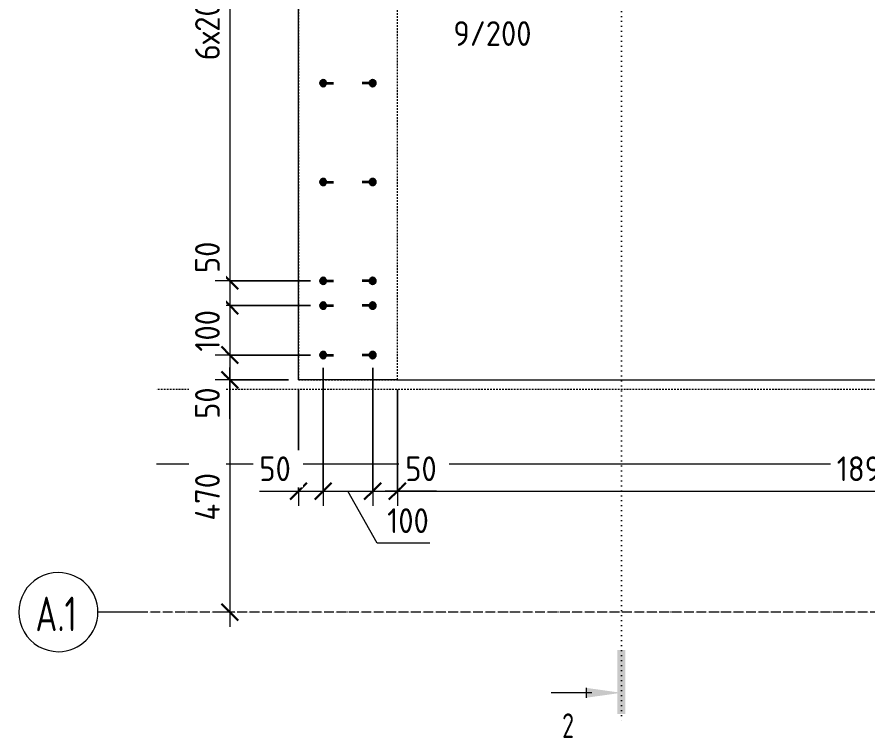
# Model space of a CAD drawing. Header units: millimetres. Extents: x 38156 to 72532, y -3741 to 33881.
# Drawn here: x 65326 to 67045, y 30890 to 32349 of the extents above; entities that cross this region are included whole.
import ezdxf

# ---------------------------------------------------------------- set-up
doc = ezdxf.new("R2010")
doc.units = ezdxf.units.MM
for name, pattern in [('01 Штриховая _4 мм_', [6, 3.5, -2.5]), ('02 Штрихпунктирная _20 мм_', [25, 20, -2.5, 0, -2.5]), ('04 Пунктир 10мм', [10, 0, -10])]:
    doc.linetypes.add(name, pattern=pattern)
for name, color, linetype, lineweight in [('AA_Dim', 7, 'Continuous', 9), ('AA_Dim-20', 7, 'Continuous', 9), ('AA_Linii', 7, 'Continuous', 9), ('AA_Razrez', 7, 'Continuous', 9), ('AA_Vinoska', 7, 'Continuous', 9), ('AF_Stena_Опалубка', 253, 'Continuous', 20), ('KR_Armatura', 7, 'Continuous', 20), ('KR_Armatura_Tonkie', 7, 'Continuous', 20), ('KR_Fundament', 7, 'Continuous', 20), ('Оси', 7, 'Continuous', 9)]:
    doc.layers.add(name, color=color, linetype=linetype, lineweight=lineweight)
doc.styles.add('ISOCPEUR', font='isocpeur.ttf', dxfattribs={"width": 0.7, "height": 70})
doc.styles.add('ISOCPEUR_1', font='isocpeur.ttf', dxfattribs={"width": 0.7, "height": 50})
doc.styles.add('ISOCPEUR_2', font='isocpeur.ttf', dxfattribs={"width": 0.9, "height": 50})
doc.dimstyles.new('01_Точн_3_знака__непрозр_', dxfattribs={"dimscale": 304.8, "dimtxt": 49.799059, "dimasz": 0.111549, "dimexe": 0.098425, "dimexo": 0.065617, "dimgap": 0.016404, "dimtad": 1, "dimdec": 3, "dimrnd": 0.001, "dimdsep": 46, "dimtxsty": 'ISOCPEUR_2', "dimblk1": 'OBLIQUE', "dimblk2": 'OBLIQUE', "dimsah": 1, "dimcen": 0.09, "dimdle": 0.098425, "dimazin": 0, "dimtfac": 1, "dimtdec": 4, "dimtix": 1, "dimtmove": 1, "dimatfit": 3, "dimfxl": 1, "dimtvp": 1, "dimtfill": 1, "dimtolj": 1, "dimtzin": 0, "dimlwd": 18, "dimlwe": 18, "dimarcsym": 2})
doc.dimstyles.new('01_Точн_3_знака__непрозр__1', dxfattribs={"dimscale": 304.8, "dimtxt": 49.799059, "dimasz": 0.111549, "dimexe": 0.098425, "dimexo": 0.065617, "dimgap": 0.016404, "dimtad": 1, "dimdec": 3, "dimrnd": 0.001, "dimdsep": 46, "dimtxsty": 'ISOCPEUR_2', "dimblk1": 'OBLIQUE', "dimblk2": 'OBLIQUE', "dimsah": 1, "dimcen": 0.09, "dimdle": 0.098425, "dimazin": 0, "dimtfac": 1, "dimtdec": 4, "dimtix": 1, "dimtmove": 0, "dimatfit": 3, "dimfxl": 1, "dimtvp": 1, "dimtfill": 1, "dimtolj": 1, "dimtzin": 0, "dimlwd": 18, "dimlwe": 18, "dimarcsym": 2})

# ---------------------------------------------------------------- blocks, each defined once
blk = doc.blocks.new('351_Ряд стержней П переменный шаг _НесАрм_РабПлоск_ - Тип 1-3777036-ФП_Вып')
at = {"layer": 'KR_Armatura_Tonkie', "lineweight": 35}
for points in [[(-6, 669), (-4.4, 669.2), (-3, 669.8), (-1.3, 671.4), (-0.8, 672), (-0.2, 673.4), (0, 675), (-0.2, 676.6), (-1.3, 678.6), (-1.8, 679.2), (-3, 680.2), (-4.4, 680.8), (-6, 681), (-7.6, 680.8), (-9, 680.2), (-10.2, 679.2), (-11.2, 678), (-11.8, 676.6), (-12, 675), (-11.8, 673.4), (-11.2, 672), (-10.2, 670.8), (-9, 669.8), (-7.6, 669.2)], [(94, 669), (95.6, 669.2), (97, 669.8), (98.2, 670.8), (99.2, 672), (99.8, 673.4), (100, 675), (99.8, 676.6), (99.2, 678), (98.2, 679.2), (97, 680.2), (95.6, 680.8), (94, 681), (92.4, 680.8), (91, 680.2), (89.8, 679.2), (88.8, 678), (88.1, 676), (88, 675), (88.2, 673.4), (88.8, 672), (89.8, 670.8), (91, 669.8), (92.4, 669.2)], [(-6, 469), (-4.4, 469.2), (-3, 469.8), (-1.3, 471.4), (-0.8, 472), (-0.2, 473.4), (0, 475), (-0.2, 476.6), (-1.3, 478.6), (-1.8, 479.2), (-3, 480.2), (-4.4, 480.8), (-6, 481), (-7.6, 480.8), (-9, 480.2), (-10.2, 479.2), (-11.2, 478), (-11.8, 476.6), (-12, 475), (-11.8, 473.4), (-11.2, 472), (-10.2, 470.8), (-9, 469.8), (-7.6, 469.2)], [(94, 469), (95.6, 469.2), (97, 469.8), (98.2, 470.8), (99.2, 472), (99.8, 473.4), (100, 475), (99.8, 476.6), (99.2, 478), (98.2, 479.2), (97, 480.2), (95.6, 480.8), (94, 481), (92.4, 480.8), (90.9, 480.1), (89.8, 479.2), (88.8, 478), (88.2, 476.6), (88, 475), (88.2, 473.4), (89.1, 471.7), (89.8, 470.8), (91, 469.8), (92.4, 469.2)], [(-6, 269), (-4.4, 269.2), (-3, 269.8), (-1.3, 271.4), (-0.8, 272), (-0.2, 273.4), (0, 275), (-0.2, 276.6), (-1.3, 278.6), (-1.8, 279.2), (-3, 280.2), (-4.4, 280.8), (-6, 281), (-7.6, 280.8), (-9, 280.2), (-10.2, 279.2), (-11.4, 277.4), (-11.8, 276.6), (-12, 275), (-11.8, 273.4), (-11.2, 272), (-10.2, 270.8), (-9, 269.8), (-7.6, 269.2)], [(94, 269), (95.6, 269.2), (97, 269.8), (98.2, 270.8), (99.2, 272), (99.8, 273.4), (100, 275), (99.8, 276.6), (99.2, 278), (98.2, 279.2), (97, 280.2), (95.6, 280.8), (94, 281), (92.4, 280.8), (91, 280.2), (89.8, 279.2), (88.6, 277.4), (88.2, 276.6), (88, 275), (88.2, 273.4), (88.8, 272), (89.8, 270.8), (91, 269.8), (92.4, 269.2)], [(-6, 69), (-4.4, 69.2), (-3, 69.8), (-1.3, 71.4), (-0.8, 72), (-0.2, 73.4), (0, 75), (-0.2, 76.6), (-1.3, 78.6), (-1.8, 79.2), (-3, 80.2), (-4.4, 80.8), (-6, 81), (-7.6, 80.8), (-9, 80.2), (-10.2, 79.2), (-11.2, 78), (-11.8, 76.6), (-12, 75), (-11.8, 73.4), (-11.2, 72), (-10.2, 70.8), (-9, 69.8), (-7.6, 69.2)], [(94, 69), (95.6, 69.2), (97, 69.8), (98.2, 70.8), (99.2, 72), (99.8, 73.4), (100, 75), (99.8, 76.6), (99.2, 78), (98.2, 79.2), (97, 80.2), (95.6, 80.8), (94, 81), (92.4, 80.8), (90.9, 80.1), (89.8, 79.2), (88.8, 78), (88.2, 76.6), (88, 75), (88.2, 73.4), (88.8, 72), (89.8, 70.8), (91, 69.8), (92.4, 69.2)], [(-6, -131), (-4.4, -130.8), (-3, -130.2), (-1.3, -128.6), (-0.8, -128), (-0.2, -126.6), (0, -125), (-0.2, -123.4), (-1.3, -121.4), (-1.8, -120.8), (-3, -119.8), (-4.4, -119.2), (-6, -119), (-7.6, -119.2), (-9, -119.8), (-10.2, -120.8), (-11.2, -122), (-11.8, -123.4), (-12, -125), (-11.8, -126.6), (-11.2, -128), (-10.2, -129.2), (-9, -130.2), (-7.6, -130.8)], [(94, -131), (95.6, -130.8), (97, -130.2), (98.2, -129.2), (99.2, -128), (99.8, -126.6), (100, -125), (99.8, -123.4), (99.2, -122), (98.2, -120.8), (97, -119.8), (95.6, -119.2), (94, -119), (92.4, -119.2), (91, -119.8), (89.4, -121.2), (88.8, -122), (88.2, -123.4), (88, -125), (88.2, -126.6), (88.8, -128), (89.8, -129.2), (91, -130.2), (92.4, -130.8)], [(-6, -331), (-4.4, -330.8), (-2.8, -330), (-1.3, -328.6), (-0.8, -328), (-0.2, -326.6), (0, -325), (-0.2, -323.4), (-1.3, -321.4), (-1.8, -320.8), (-3, -319.8), (-4.4, -319.2), (-6.8, -319.1), (-7.6, -319.2), (-9, -319.8), (-10.2, -320.8), (-11.2, -322), (-11.8, -323.4), (-12, -325), (-11.8, -326.6), (-11.2, -328), (-10.2, -329.2), (-8.2, -330.5), (-7.6, -330.8)], [(94, -331), (95.6, -330.8), (97.2, -330), (98.2, -329.2), (99.2, -328), (99.8, -326.6), (100, -325), (99.8, -323.4), (99.2, -322), (98.2, -320.8), (97, -319.8), (95.6, -319.2), (94, -319), (92.4, -319.2), (90.9, -319.9), (89.8, -320.8), (88.8, -322), (88.2, -323.4), (88, -325), (88.2, -326.6), (88.8, -328), (89.8, -329.2), (91, -330.2), (92.4, -330.8)], [(-6, -531), (-4.4, -530.8), (-3, -530.2), (-1.3, -528.6), (-0.8, -528), (-0.2, -526.6), (0, -525), (-0.2, -523.4), (-1.3, -521.4), (-1.8, -520.8), (-3, -519.8), (-4.4, -519.2), (-6, -519), (-7.6, -519.2), (-9, -519.8), (-10.2, -520.8), (-11.2, -522), (-11.8, -523.4), (-12, -525), (-11.8, -526.6), (-11.2, -528), (-10.2, -529.2), (-9, -530.2), (-7.6, -530.8)], [(94, -531), (95.6, -530.8), (97, -530.2), (98.2, -529.2), (99.2, -528), (99.8, -526.6), (100, -525), (99.8, -523.4), (99.2, -522), (98.2, -520.8), (97, -519.8), (95.6, -519.2), (94, -519), (92.4, -519.2), (90.9, -519.9), (89.8, -520.8), (88.8, -522), (88.2, -523.4), (88, -525), (88.2, -526.6), (88.8, -528), (89.8, -529.2), (91, -530.2), (92.4, -530.8)], [(-6, -581), (-4.4, -580.8), (-3, -580.2), (-1.3, -578.6), (-0.8, -578), (-0.2, -576.6), (0, -575), (-0.2, -573.4), (-1.3, -571.4), (-1.8, -570.8), (-3, -569.8), (-4.4, -569.2), (-6, -569), (-7.6, -569.2), (-9, -569.8), (-10.2, -570.8), (-11.2, -572), (-11.8, -573.4), (-12, -575), (-11.8, -576.6), (-11.2, -578), (-10.2, -579.2), (-9, -580.2), (-7.6, -580.8)], [(94, -581), (95.6, -580.8), (97, -580.2), (98.2, -579.2), (99.2, -578), (99.8, -576.6), (100, -575), (99.8, -573.4), (99.2, -572), (98.2, -570.8), (97, -569.8), (95.6, -569.2), (94, -569), (92.4, -569.2), (90.9, -569.9), (89.8, -570.8), (88.8, -572), (88.2, -573.4), (88, -575), (88.3, -576.8), (88.8, -578), (89.8, -579.2), (91, -580.2), (92.4, -580.8)], [(-6, -681), (-4.4, -680.8), (-3, -680.2), (-1.3, -678.6), (-0.8, -678), (-0.2, -676.6), (0, -675), (-0.2, -673.4), (-1, -671.7), (-1.8, -670.8), (-3, -669.8), (-4.4, -669.2), (-6, -669), (-7.6, -669.2), (-9, -669.8), (-10.2, -670.8), (-11.2, -672), (-11.8, -673.4), (-12, -675), (-11.8, -676.6), (-11.2, -678), (-10.2, -679.2), (-9, -680.2), (-7.6, -680.8)], [(94, -681), (95.6, -680.8), (97, -680.2), (98.2, -679.2), (99.2, -678), (99.8, -676.6), (100, -675), (99.8, -673.4), (99, -671.7), (98.2, -670.8), (97, -669.8), (95.6, -669.2), (94, -669), (92.4, -669.2), (91, -669.8), (89.8, -670.8), (88.8, -672), (88.2, -673.4), (88, -675), (88.2, -676.6), (88.8, -678), (89.8, -679.2), (91, -680.2), (92.4, -680.8)]]:
    blk.add_hatch(color=256, dxfattribs=at).paths.add_polyline_path(points)
at = {"layer": 'KR_Armatura'}
for centre in [(-6, 675), (94, 675), (-6, 475), (94, 475), (-6, 275), (94, 275), (-6, 75), (94, 75), (-6, -125), (94, -125), (-6, -325), (94, -325), (-6, -525), (94, -525), (-6, -575), (94, -575), (-6, -675), (94, -675)]:
    blk.add_circle(centre, 6, dxfattribs=at)
at = {"layer": 'KR_Armatura_Tonkie', "lineweight": 35}
for p, q in [((0, 675), (15, 675)), ((88, 675), (73, 675)), ((0, 475), (15, 475)), ((88, 475), (73, 475)), ((0, 275), (15, 275)), ((88, 275), (73, 275)), ((0, 75), (15, 75)), ((88, 75), (73, 75)), ((0, -125), (15, -125)), ((88, -125), (73, -125)), ((0, -325), (15, -325)), ((88, -325), (73, -325)), ((0, -525), (15, -525)), ((88, -525), (73, -525)), ((0, -575), (15, -575)), ((88, -575), (73, -575)), ((0, -675), (15, -675)), ((88, -675), (73, -675))]:
    blk.add_line(p, q, dxfattribs=at)
for centre, start, end in [((-6, 675), 360, 180), ((-6, 675), 180, 0), ((94, 675), 360, 180), ((94, 675), 180, 360), ((-6, 475), 360, 180), ((-6, 475), 180, 0), ((94, 475), 360, 180), ((94, 475), 180, 360), ((-6, 275), 360, 180), ((94, 275), 360, 180), ((-6, 275), 180, 360), ((94, 275), 180, 360), ((-6, 75), 360, 180), ((-6, 75), 180, 360), ((94, 75), 360, 180), ((94, 75), 180, 360), ((-6, -125), 360, 180), ((94, -125), 360, 180), ((-6, -125), 180, 360), ((94, -125), 180, 360), ((-6, -325), 360, 180), ((-6, -325), 180, 0), ((94, -325), 360, 180), ((94, -325), 180, 360), ((-6, -525), 360, 180), ((-6, -525), 180, 0), ((94, -525), 360, 180), ((94, -525), 180, 360), ((-6, -575), 360, 180), ((-6, -575), 180, 0), ((94, -575), 360, 180), ((94, -575), 180, 360), ((-6, -675), 360, 180), ((94, -675), 360, 180), ((-6, -675), 180, 0), ((94, -675), 180, 360)]:
    blk.add_arc(centre, 6, start, end, dxfattribs=at)
blk = doc.blocks.new('Ось сетки - d_4мм-2765513-ФП_Вып')
at = {"layer": 'Оси'}
for start, end in [(360, 180), (360, 180), (180, 360), (180, 360)]:
    blk.add_arc((0, 0), 4, start, end, dxfattribs=at)
blk = doc.blocks.new('Разрез - Номер узла_ сзади-394133-ФП_Вып')
at = {"layer": 'AA_Razrez'}
for points in [[(7.329, 0.404), (7.329, -0.394), (0.873, -0.394), (0.873, 0.404)], [(3.497, -3.533), (2.503, -3.533), (3, 0)]]:
    blk.add_hatch(color=256, dxfattribs=at).paths.add_polyline_path(points)
for p, q in [((3, -3), (3, -7.096)), ((2.503, -3.533), (3.497, -3.533))]:
    blk.add_line(p, q, dxfattribs=at)
blk = doc.blocks.new('DIMBLOCK62-ФП_Вып')
at = {"layer": 'AA_Dim-20', "lineweight": 18}
for p, q in [((65945, 31639), (65945, 31359.7)), ((65945, 31389.7), (65945, 31639)), ((65895, 31595), (65895, 31359.7)), ((65895, 31389.7), (65895, 31595)), ((65815.8, 31389.7), (65899, 31389.7)), ((65865, 31389.7), (65945, 31389.7)), ((65899, 31389.7), (65920, 31389.7))]:
    blk.add_line(p, q, dxfattribs=at)
at = {"layer": 'AA_Dim-20', "lineweight": 30}
for p, q in [((65895, 31389.7), (65912, 31406.7)), ((65945, 31389.7), (65962, 31406.7)), ((65895, 31389.7), (65878, 31372.7)), ((65945, 31389.7), (65928, 31372.7))]:
    blk.add_line(p, q, dxfattribs=at)
at = {"layer": 'AA_Dim-20', "color": 0, "lineweight": 18, "insert": (65815.8, 31460), "char_height": 50, "width": 75.848, "attachment_point": 1, "line_spacing_factor": 1.149209, "style": 'ISOCPEUR_2', "bg_fill": 3, "box_fill_scale": 1.25, "bg_fill_color": 256, "bg_fill_true_color": 13158600, "bg_fill_transparency": 0}
blk.add_mtext('50', dxfattribs=at)
blk = doc.blocks.new('_Oblique')
at = {"color": 0, "linetype": 'ByBlock', "lineweight": -2}
blk.add_line((-0.5, -0.5), (0.5, 0.5), dxfattribs=at)
blk = doc.blocks.new('DIMBLOCK63-ФП_Вып')
at = {"layer": 'AA_Dim-20', "lineweight": 18}
for p, q in [((65945, 31639), (65945, 31359.7)), ((65945, 31389.7), (65945, 31639)), ((66045, 31639), (66045, 31359.7)), ((66045, 31389.7), (66045, 31639)), ((65945, 31389.7), (66045, 31389.7)), ((66054.3, 31284.7), (65995, 31389.7)), ((66160.5, 31284.7), (66054.3, 31284.7))]:
    blk.add_line(p, q, dxfattribs=at)
at = {"layer": 'AA_Dim-20', "lineweight": 30}
for p, q in [((65945, 31389.7), (65962, 31406.7)), ((66045, 31389.7), (66062, 31406.7)), ((65945, 31389.7), (65928, 31372.7)), ((66045, 31389.7), (66028, 31372.7))]:
    blk.add_line(p, q, dxfattribs=at)
at = {"layer": 'AA_Dim-20', "color": 0, "lineweight": 18, "insert": (66074.3, 31355), "char_height": 50, "width": 103.429, "attachment_point": 1, "line_spacing_factor": 1.149209, "style": 'ISOCPEUR_2', "bg_fill": 3, "box_fill_scale": 1.25, "bg_fill_color": 256, "bg_fill_true_color": 13158600, "bg_fill_transparency": 0}
blk.add_mtext('100', dxfattribs=at)
blk = doc.blocks.new('DIMBLOCK64-ФП_Вып')
at = {"layer": 'AA_Dim-20', "lineweight": 18}
for p, q in [((66045, 31639), (66045, 31359.7)), ((66045, 31389.7), (66045, 31639)), ((66095, 31595), (66095, 31359.7)), ((66095, 31389.7), (66095, 31595)), ((66045, 31389.7), (66095, 31389.7)), ((66090.9, 31389.7), (66070, 31389.7)), ((66174.1, 31389.7), (66090.9, 31389.7))]:
    blk.add_line(p, q, dxfattribs=at)
at = {"layer": 'AA_Dim-20', "lineweight": 30}
for p, q in [((66045, 31389.7), (66062, 31406.7)), ((66095, 31389.7), (66112, 31406.7)), ((66045, 31389.7), (66028, 31372.7)), ((66095, 31389.7), (66078, 31372.7))]:
    blk.add_line(p, q, dxfattribs=at)
at = {"layer": 'AA_Dim-20', "color": 0, "lineweight": 18, "insert": (66110.9, 31460), "char_height": 50, "width": 75.848, "attachment_point": 1, "line_spacing_factor": 1.149209, "style": 'ISOCPEUR_2', "bg_fill": 3, "box_fill_scale": 1.25, "bg_fill_color": 256, "bg_fill_true_color": 13158600, "bg_fill_transparency": 0}
blk.add_mtext('50', dxfattribs=at)
blk = doc.blocks.new('DIMBLOCK65-ФП_Вып')
at = {"layer": 'AA_Dim-20', "lineweight": 18}
for p, q in [((66095, 31595), (66095, 31359.7)), ((66095, 31389.7), (66095, 31595)), ((67990, 31393.7), (67990, 31359.7)), ((67990, 31389.7), (67990, 31393.7)), ((66095, 31389.7), (67990, 31389.7))]:
    blk.add_line(p, q, dxfattribs=at)
at = {"layer": 'AA_Dim-20', "lineweight": 30}
for p, q in [((66095, 31389.7), (66112, 31406.7)), ((67990, 31389.7), (68007, 31406.7)), ((66095, 31389.7), (66078, 31372.7)), ((67990, 31389.7), (67973, 31372.7))]:
    blk.add_line(p, q, dxfattribs=at)
at = {"layer": 'AA_Dim-20', "color": 0, "lineweight": 18, "insert": (66983.6, 31460), "char_height": 50, "width": 141.353, "attachment_point": 1, "line_spacing_factor": 1.149209, "style": 'ISOCPEUR_2', "bg_fill": 3, "box_fill_scale": 1.25, "bg_fill_color": 256, "bg_fill_true_color": 13158600, "bg_fill_transparency": 0}
blk.add_mtext('1895', dxfattribs=at)
blk = doc.blocks.new('DIMBLOCK79-ФП_Вып')
at = {"layer": 'AA_Dim-20', "lineweight": 18}
for p, q in [((65756.1, 33045), (65756.1, 31785)), ((65756.1, 33015), (65726.1, 33015)), ((65756.1, 33015), (65919, 33015)), ((65756.1, 31815), (65726.1, 31815)), ((65756.1, 31815), (65919, 31815))]:
    blk.add_line(p, q, dxfattribs=at)
at = {"layer": 'AA_Dim-20', "lineweight": 30}
for p, q in [((65756.1, 33015), (65739.1, 33032)), ((65756.1, 33015), (65773.1, 32998)), ((65756.1, 31815), (65739.1, 31832)), ((65756.1, 31815), (65773.1, 31798))]:
    blk.add_line(p, q, dxfattribs=at)
at = {"layer": 'AA_Dim-20', "color": 0, "lineweight": 18, "insert": (65685.8, 32261.3), "char_height": 50, "width": 368.896, "attachment_point": 1, "rotation": 90, "line_spacing_factor": 1.149209, "style": 'ISOCPEUR_2', "bg_fill": 3, "box_fill_scale": 1.25, "bg_fill_color": 256, "bg_fill_true_color": 13158600, "bg_fill_transparency": 0}
blk.add_mtext('6х200=1200', dxfattribs=at)
blk = doc.blocks.new('_None')
blk = doc.blocks.new('DIMBLOCK80-ФП_Вып')
at = {"layer": 'AA_Dim-20', "lineweight": 18}
for p, q in [((65756.1, 31894.1), (65756.1, 31810.9)), ((65756.1, 31845), (65756.1, 31765)), ((65919, 31815), (65726.1, 31815)), ((65756.1, 31815), (65919, 31815)), ((65756.1, 31810.9), (65756.1, 31790)), ((65919, 31765), (65726.1, 31765)), ((65756.1, 31765), (65919, 31765))]:
    blk.add_line(p, q, dxfattribs=at)
at = {"layer": 'AA_Dim-20', "lineweight": 30}
for p, q in [((65756.1, 31815), (65739.1, 31832)), ((65756.1, 31815), (65773.1, 31798)), ((65756.1, 31765), (65739.1, 31782)), ((65756.1, 31765), (65773.1, 31748))]:
    blk.add_line(p, q, dxfattribs=at)
at = {"layer": 'AA_Dim-20', "color": 0, "lineweight": 18, "insert": (65685.8, 31830.9), "char_height": 50, "width": 75.848, "attachment_point": 1, "rotation": 90, "line_spacing_factor": 1.149209, "style": 'ISOCPEUR_2', "bg_fill": 3, "box_fill_scale": 1.25, "bg_fill_color": 256, "bg_fill_true_color": 13158600, "bg_fill_transparency": 0}
blk.add_mtext('50', dxfattribs=at)
blk = doc.blocks.new('DIMBLOCK81-ФП_Вып')
at = {"layer": 'AA_Dim-20', "lineweight": 30}
for p, q in [((65756.1, 31765), (65739.1, 31782)), ((65756.1, 31765), (65773.1, 31748)), ((65756.1, 31665), (65739.1, 31682)), ((65756.1, 31665), (65773.1, 31648))]:
    blk.add_line(p, q, dxfattribs=at)
at = {"layer": 'AA_Dim-20', "lineweight": 18}
for p, q in [((65919, 31765), (65726.1, 31765)), ((65756.1, 31765), (65756.1, 31665)), ((65756.1, 31765), (65919, 31765)), ((65919, 31665), (65726.1, 31665)), ((65756.1, 31665), (65919, 31665))]:
    blk.add_line(p, q, dxfattribs=at)
at = {"layer": 'AA_Dim-20', "color": 0, "lineweight": 18, "insert": (65685.8, 31671.9), "char_height": 50, "width": 103.429, "attachment_point": 1, "rotation": 90, "line_spacing_factor": 1.149209, "style": 'ISOCPEUR_2', "bg_fill": 3, "box_fill_scale": 1.25, "bg_fill_color": 256, "bg_fill_true_color": 13158600, "bg_fill_transparency": 0}
blk.add_mtext('100', dxfattribs=at)
blk = doc.blocks.new('DIMBLOCK82-ФП_Вып')
at = {"layer": 'AA_Dim-20', "lineweight": 30}
for p, q in [((65756.1, 31665), (65739.1, 31682)), ((65756.1, 31665), (65773.1, 31648)), ((65756.1, 31615), (65739.1, 31632)), ((65756.1, 31615), (65773.1, 31598))]:
    blk.add_line(p, q, dxfattribs=at)
at = {"layer": 'AA_Dim-20', "lineweight": 18}
for p, q in [((65919, 31665), (65726.1, 31665)), ((65756.1, 31665), (65756.1, 31615)), ((65756.1, 31665), (65919, 31665)), ((65756.1, 31619.1), (65756.1, 31640)), ((65875, 31615), (65726.1, 31615)), ((65756.1, 31535.9), (65756.1, 31619.1)), ((65756.1, 31615), (65875, 31615))]:
    blk.add_line(p, q, dxfattribs=at)
at = {"layer": 'AA_Dim-20', "color": 0, "lineweight": 18, "insert": (65685.8, 31535.9), "char_height": 50, "width": 75.848, "attachment_point": 1, "rotation": 90, "line_spacing_factor": 1.149209, "style": 'ISOCPEUR_2', "bg_fill": 3, "box_fill_scale": 1.25, "bg_fill_color": 256, "bg_fill_true_color": 13158600, "bg_fill_transparency": 0}
blk.add_mtext('50', dxfattribs=at)
blk = doc.blocks.new('DIMBLOCK83-ФП_Вып')
at = {"layer": 'AA_Dim-20', "lineweight": 30}
for p, q in [((65756.1, 31615), (65739.1, 31632)), ((65756.1, 31615), (65773.1, 31598)), ((65756.1, 31145), (65739.1, 31162)), ((65756.1, 31145), (65773.1, 31128))]:
    blk.add_line(p, q, dxfattribs=at)
at = {"layer": 'AA_Dim-20', "lineweight": 18}
for p, q in [((65875, 31615), (65726.1, 31615)), ((65756.1, 31615), (65756.1, 31115)), ((65756.1, 31615), (65875, 31615)), ((65760.2, 31145), (65726.1, 31145)), ((65756.1, 31145), (65760.2, 31145))]:
    blk.add_line(p, q, dxfattribs=at)
at = {"layer": 'AA_Dim-20', "color": 0, "lineweight": 18, "insert": (65685.8, 31330.2), "char_height": 50, "width": 119.518, "attachment_point": 1, "rotation": 90, "line_spacing_factor": 1.149209, "style": 'ISOCPEUR_2', "bg_fill": 3, "box_fill_scale": 1.25, "bg_fill_color": 256, "bg_fill_true_color": 13158600, "bg_fill_transparency": 0}
blk.add_mtext('470', dxfattribs=at)

msp = doc.modelspace()

# ---------------------------------------------------------------- linework, layer by layer
at = {"layer": 'AA_Linii', "lineweight": 20}
for p, q in [((65944.9575, 31659), (65944.9575, 31661)), ((66044.9575, 31659), (66044.9575, 31661))]:
    msp.add_line(p, q, dxfattribs=at)
at = {"layer": 'AA_Razrez', "linetype": '04 Пунктир 10мм'}
msp.add_line((66548.0034, 33855.0524), (66548.0034, 30921.7927), dxfattribs=at)
at = {"layer": 'AF_Stena_Опалубка', "linetype": '01 Штриховая _4 мм_'}
for p, q in [((65894.9575, 33265), (65894.9575, 31615)), ((66094.9575, 31615), (66094.9575, 33065)), ((65894.9575, 31615), (66094.9575, 31615)), ((72346.1141, 31595), (65607.487, 31595))]:
    msp.add_line(p, q, dxfattribs=at)
at = {"layer": 'AF_Stena_Опалубка'}
msp.add_line((65607.487, 31445), (72346.1141, 31445), dxfattribs=at)
at = {"layer": 'KR_Fundament'}
for p, q in [((65894.9575, 31615), (65894.9575, 33265)), ((66094.9079, 31615), (65894.9575, 31615)), ((66094.9575, 31615), (71854.9575, 31615))]:
    msp.add_line(p, q, dxfattribs=at)
at = {"layer": 'Оси'}
msp.add_line((65589.2241, 31145), (65489.2241, 31145), dxfattribs=at)
at = {"layer": 'Оси', "linetype": '02 Штрихпунктирная _20 мм_'}
msp.add_line((72216.6542, 31145), (65589.2241, 31145), dxfattribs=at)

# ---------------------------------------------------------------- block references
at = {"layer": 'AA_Razrez', "extrusion": (0, 0, -1), "xscale": 19.99999999999999, "yscale": 19.99999999999999, "zscale": 19.99999999999999, "rotation": 90.00000000000053}
msp.add_blockref('Разрез - Номер узла_ сзади-394133-ФП_Вып', (-66548.0034, 30921.7927), dxfattribs=at)
at = {"layer": 'KR_Armatura_Tonkie', "lineweight": 35}
msp.add_blockref('351_Ряд стержней П переменный шаг _НесАрм_РабПлоск_ - Тип 1-3777036-ФП_Вып', (65950.9575, 32340), dxfattribs=at)
at = {"layer": 'Оси', "xscale": 19.99999999999999, "yscale": 19.99999999999999, "zscale": 19.99999999999999, "rotation": 89.99999999999979}
msp.add_blockref('Ось сетки - d_4мм-2765513-ФП_Вып', (65409.2241, 31145), dxfattribs=at)

# ---------------------------------------------------------------- texts
at = {"layer": 'AA_Razrez', "insert": (66428.2208, 30940.365), "char_height": 50, "width": 30.303787, "attachment_point": 1, "style": 'ISOCPEUR_1'}
msp.add_mtext('\\fISOCPEUR|b0|i0|c204|p34|;\\W.7;2', dxfattribs=at)
at = {"layer": 'AA_Vinoska', "insert": (66208.2272, 32340.3734), "char_height": 50, "width": 194.810062, "attachment_point": 1, "style": 'ISOCPEUR_2'}
msp.add_mtext('9/200', dxfattribs=at)
at = {"layer": 'Оси', "char_height": 70, "attachment_point": 1, "style": 'ISOCPEUR'}
for s, insert, width in [('\\fISOCPEUR|b0|i0|c204|p34|;\\W.7;А', (65363.0687, 31176.4076), 53.8734), ('.1', (65407.5187, 31176.4076), 48.261587)]:
    msp.add_mtext(s, dxfattribs=dict(at, insert=insert, width=width))

# ---------------------------------------------------------------- next in the draw order: dimensions: what is measured, and where the dimension line sits
at = {"layer": 'AA_Dim', "lineweight": 18}
dim = msp.add_linear_dim(base=(65756.1178, 31815), p1=(65938.9575, 33015), p2=(65938.9575, 31815), angle=90, text='6х200=1200', dimstyle='01_Точн_3_знака__непрозр__1', override={"dimpost": '<>', "dimblk1": 'None', "dimblk2": 'None', "dimsah": 1, "dimfxl": 1200}, dxfattribs=at)
dim.commit()
dim.dimension.update_dxf_attribs({"geometry": 'DIMBLOCK79-ФП_Вып', "text_midpoint": (65726.1178, 32415)})
dim = msp.add_linear_dim(base=(65944.9575, 31389.7046), p1=(65894.9575, 31615), p2=(65944.9575, 31659), dimstyle='01_Точн_3_знака__непрозр_', override={"dimpost": '<>', "dimfxl": 66.603303}, dxfattribs=at)
dim.commit()
dim.dimension.update_dxf_attribs({"geometry": 'DIMBLOCK62-ФП_Вып', "text_midpoint": (65853.7581, 31426.6941), "dimtype": 160})

# ---------------------------------------------------------------- next in the draw order: dimensions: what is measured, and where the dimension line sits
dim = msp.add_linear_dim(base=(65756.1178, 31765), p1=(65938.9575, 31815), p2=(65938.9575, 31765), angle=90, dimstyle='01_Точн_3_знака__непрозр_', override={"dimpost": '<>', "dimfxl": 50}, dxfattribs=at)
dim.commit()
dim.dimension.update_dxf_attribs({"geometry": 'DIMBLOCK80-ФП_Вып', "text_midpoint": (65719.1283, 31868.8406), "dimtype": 160, "text_rotation": 90})
dim = msp.add_linear_dim(base=(66044.9575, 31389.7046), p1=(65944.9575, 31659), p2=(66044.9575, 31659), dimstyle='01_Точн_3_знака__непрозр_', override={"dimpost": '<>', "dimfxl": 100}, dxfattribs=at)
dim.commit()
dim.dimension.update_dxf_attribs({"geometry": 'DIMBLOCK63-ФП_Вып', "text_midpoint": (66125.9883, 31321.6941), "dimtype": 160})

# ---------------------------------------------------------------- next in the draw order: dimensions: what is measured, and where the dimension line sits
dim = msp.add_linear_dim(base=(65756.1178, 31665), p1=(65938.9575, 31765), p2=(65938.9575, 31665), angle=90, dimstyle='01_Точн_3_знака__непрозр__1', override={"dimpost": '<>', "dimfxl": 100}, dxfattribs=at)
dim.commit()
dim.dimension.update_dxf_attribs({"geometry": 'DIMBLOCK81-ФП_Вып', "text_midpoint": (65726.1178, 31715)})
dim = msp.add_linear_dim(base=(66094.9575, 31389.7046), p1=(66044.9575, 31659), p2=(66094.9575, 31615), dimstyle='01_Точн_3_знака__непрозр_', override={"dimpost": '<>', "dimfxl": 66.603303}, dxfattribs=at)
dim.commit()
dim.dimension.update_dxf_attribs({"geometry": 'DIMBLOCK64-ФП_Вып', "text_midpoint": (66148.7981, 31426.6941), "dimtype": 160})

# ---------------------------------------------------------------- next in the draw order: dimensions: what is measured, and where the dimension line sits
dim = msp.add_linear_dim(base=(65756.1178, 31615), p1=(65938.9575, 31665), p2=(65894.9575, 31615), angle=90, dimstyle='01_Точн_3_знака__непрозр_', override={"dimpost": '<>', "dimfxl": 66.603303}, dxfattribs=at)
dim.commit()
dim.dimension.update_dxf_attribs({"geometry": 'DIMBLOCK82-ФП_Вып', "text_midpoint": (65719.1283, 31573.8006), "dimtype": 160, "text_rotation": 90})
dim = msp.add_linear_dim(base=(67989.9575, 31389.7046), p1=(66094.9575, 31615), p2=(67989.9575, 31413.7463), dimstyle='01_Точн_3_знака__непрозр__1', override={"dimpost": '<>', "dimfxl": 1905.656859}, dxfattribs=at)
dim.commit()
dim.dimension.update_dxf_attribs({"geometry": 'DIMBLOCK65-ФП_Вып', "text_midpoint": (67042.4575, 31419.7046)})

# ---------------------------------------------------------------- next in the draw order: dimensions: what is measured, and where the dimension line sits
dim = msp.add_linear_dim(base=(65756.1178, 31145), p1=(65894.9575, 31615), p2=(65780.1594, 31145), angle=90, dimstyle='01_Точн_3_знака__непрозр__1', override={"dimpost": '<>', "dimfxl": 483.816693}, dxfattribs=at)
dim.commit()
dim.dimension.update_dxf_attribs({"geometry": 'DIMBLOCK83-ФП_Вып', "text_midpoint": (65726.1178, 31380)})

doc.saveas('drawing.dxf')
